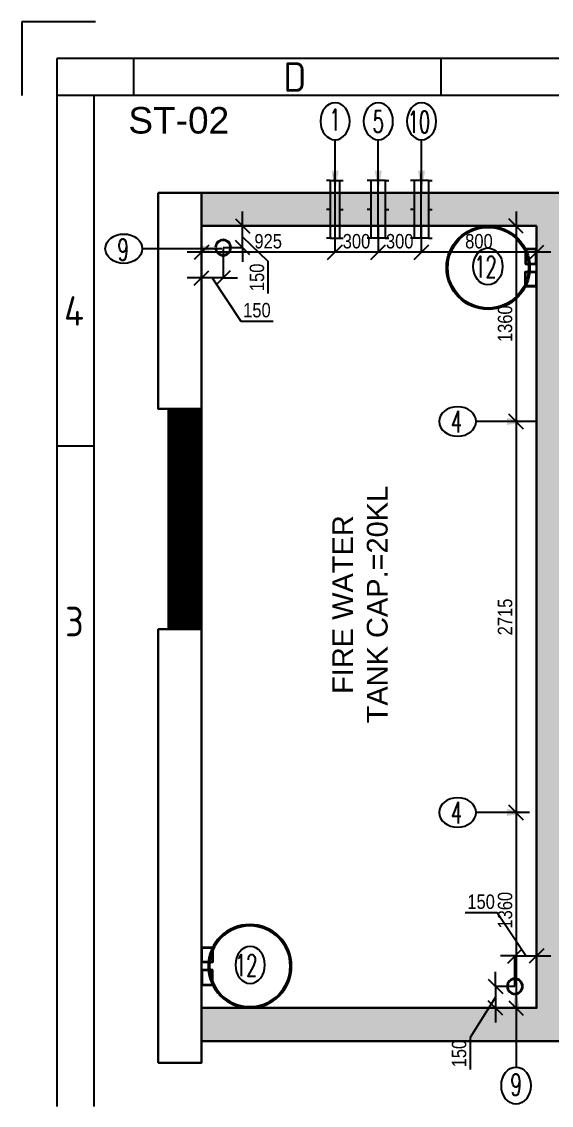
# Model space of a CAD drawing. Header units: millimetres. Extents: x 11098 to 43438, y 8603 to 21518.
# Drawn here: x 11117 to 14793, y 13994 to 21518 of the extents above; entities that cross this region are included whole.
import ezdxf
from ezdxf.enums import TextEntityAlignment as Align

# ---------------------------------------------------------------- set-up
doc = ezdxf.new("R2010")
doc.units = ezdxf.units.MM
doc.header["$MEASUREMENT"] = 0
doc.layers.add('A-Wall', color=8, linetype='Continuous', lineweight=30)
doc.layers.add('MI-A-COLUMN', color=70, linetype='Continuous', lineweight=30)
doc.layers.add('PL-PUDDLE FLANGE', color=42, linetype='Continuous')
doc.layers.add('PL-WATER TEXT', color=70, linetype='Continuous')
doc.styles.add('0-PL-DIMANSOIN', font='ARIALN.TTF', dxfattribs={"height": 100})
doc.styles.add('0-PL-TEXT', font='ARIALN.TTF', dxfattribs={"height": 150})
doc.styles.add('ISOCP', font='isocp.shx')
doc.styles.add('PL-TEXTE', font='romans.shx', dxfattribs={"width": 0.9})
doc.styles.get("Standard").update_dxf_attribs({"font": 'arial.ttf'})
doc.dimstyles.new('0-PL-ARROW', dxfattribs={"dimtxt": 150, "dimasz": 300, "dimexe": 100, "dimexo": 100, "dimgap": 30, "dimtad": 0, "dimzin": 0, "dimdsep": 46, "dimtxsty": '0-PL-TEXT', "dimcen": 0, "dimdle": 150, "dimclrd": 256, "dimclre": 256, "dimclrt": 256, "dimazin": 0, "dimtfac": 1, "dimtmove": 2, "dimatfit": 3, "dimfxl": 100, "dimtolj": 1, "dimtzin": 0, "dimlwd": -1, "dimlwe": -1, "dimarcsym": 0})
doc.dimstyles.new('0-PL-DIMENSION', dxfattribs={"dimtxt": 100, "dimasz": 100, "dimexe": 1, "dimexo": 1, "dimgap": 25, "dimtad": 1, "dimdec": 0, "dimrnd": 5, "dimzin": 0, "dimdsep": 46, "dimtxsty": '0-PL-DIMANSOIN', "dimblk": 'OBLIQUE', "dimcen": 1, "dimdle": 100, "dimclrd": 256, "dimclre": 1, "dimclrt": 1, "dimadec": 0, "dimazin": 0, "dimtfac": 1, "dimtdec": 0, "dimtofl": 0, "dimtmove": 1, "dimatfit": 0, "dimldrblk": 'ARCHTICK', "dimfxl": 1, "dimtolj": 1, "dimtzin": 0, "dimlwd": -1, "dimlwe": -1, "dimarcsym": 0})

# ---------------------------------------------------------------- blocks, each defined once
blk = doc.blocks.new('VENT PIPE')
for radius in [55, 50]:
    blk.add_circle((0, 0), radius)
blk = doc.blocks.new('_OBLIQUE')
at = {"color": 0, "linetype": 'ByBlock'}
blk.add_line((-0.5, -0.5), (0.5, 0.5), dxfattribs=at)
blk = doc.blocks.new('*D99')
at = {"layer": 'Defpoints', "color": 0, "ltscale": 300, "transparency": 16777216}
for p in [(12515.1, 20099.8), (12650.2, 20099.8), (12515.1, 19949.8)]:
    blk.add_point(p, dxfattribs=at)
at = {"layer": 'PL-WATER TEXT', "ltscale": 300, "transparency": 16777216}
for p, q in [((12650.2, 20099.8), (12650.2, 20199.8)), ((12650.2, 19949.8), (12650.2, 20099.8)), ((12650.2, 20024.8), (12826.3, 19854.6)), ((12650.2, 19949.8), (12650.2, 19849.8)), ((12826.3, 19854.6), (12826.3, 19631.4))]:
    blk.add_line(p, q, dxfattribs=at)
at = {"layer": 'PL-WATER TEXT', "color": 1, "ltscale": 300, "transparency": 16777216}
for p, q in [((12516.1, 20099.8), (12651.2, 20099.8)), ((12516.1, 19949.8), (12651.2, 19949.8))]:
    blk.add_line(p, q, dxfattribs=at)
at = {"layer": 'PL-WATER TEXT', "ltscale": 300, "transparency": 16777216, "xscale": 100, "yscale": 100, "zscale": 100}
for p, rotation in [((12650.2, 20099.8), 270), ((12650.2, 19949.8), 90)]:
    blk.add_blockref('_OBLIQUE', p, dxfattribs=dict(at, rotation=rotation))
at = {"layer": 'PL-WATER TEXT', "color": 1, "ltscale": 300, "transparency": 16777216, "insert": (12750.2, 19743), "char_height": 100, "attachment_point": 5, "rotation": 90, "style": '0-PL-DIMANSOIN'}
blk.add_mtext('\\A1;150', dxfattribs=at)
blk = doc.blocks.new('_ArchTick')
at = {"color": 0, "linetype": 'ByBlock', "const_width": 0.15}
blk.add_lwpolyline([(-0.5, -0.5), (0.5, 0.5)], dxfattribs=at)
blk = doc.blocks.new('*D100')
at = {"layer": 'Defpoints', "color": 0, "ltscale": 300, "transparency": 16777216}
for p in [(12365.1, 19949.8), (12515.1, 19949.8), (12365.1, 19738.6)]:
    blk.add_point(p, dxfattribs=at)
at = {"layer": 'PL-WATER TEXT', "color": 1, "ltscale": 300, "transparency": 16777216}
for p, q in [((12365.1, 19948.8), (12365.1, 19737.6)), ((12515.1, 19948.8), (12515.1, 19737.6))]:
    blk.add_line(p, q, dxfattribs=at)
at = {"layer": 'PL-WATER TEXT', "ltscale": 300, "transparency": 16777216}
for p, q in [((12365.1, 19738.6), (12265.1, 19738.6)), ((12515.1, 19738.6), (12365.1, 19738.6)), ((12440.1, 19738.6), (12638.2, 19438.6)), ((12515.1, 19738.6), (12615.1, 19738.6)), ((12638.2, 19438.6), (12861.4, 19438.6))]:
    blk.add_line(p, q, dxfattribs=at)
at = {"layer": 'PL-WATER TEXT', "ltscale": 300, "transparency": 16777216, "xscale": 100, "yscale": 100, "zscale": 100}
blk.add_blockref('_OBLIQUE', (12365.1, 19738.6), dxfattribs=at)
at = {"layer": 'PL-WATER TEXT', "ltscale": 300, "transparency": 16777216, "xscale": 100, "yscale": 100, "zscale": 100, "rotation": 180}
blk.add_blockref('_OBLIQUE', (12515.1, 19738.6), dxfattribs=at)
at = {"layer": 'PL-WATER TEXT', "color": 1, "ltscale": 300, "transparency": 16777216, "insert": (12749.8, 19514.7), "char_height": 100, "attachment_point": 5, "style": '0-PL-DIMANSOIN'}
blk.add_mtext('\\A1;150', dxfattribs=at)
blk = doc.blocks.new('MH COVER')
at = {"layer": 'PL-PUDDLE FLANGE'}
for points in [[(79.2, 33.1), (0, 33.1), (0, 139.8), (79.2, 139.8)], [(74.2, 38.1), (5, 38.1), (5, 134.8), (74.2, 134.8)], [(79.2, -16.9), (0, -16.9), (0, -123.6), (79.2, -123.6)], [(74.2, -21.9), (5, -21.9), (5, -118.6), (74.2, -118.6)]]:
    blk.add_lwpolyline(points, close=True, dxfattribs=at)
for radius in [290, 280]:
    blk.add_circle((335.5, 8.1), radius, dxfattribs=at)
blk = doc.blocks.new('*D101')
at = {"layer": 'Defpoints', "color": 0, "ltscale": 300, "transparency": 16777216}
for p in [(14540.1, 14819.8), (14405.1, 14669.8), (14540.1, 14669.8)]:
    blk.add_point(p, dxfattribs=at)
at = {"layer": 'PL-WATER TEXT', "ltscale": 300, "transparency": 16777216}
for p, q in [((14405.1, 14819.8), (14405.1, 14919.8)), ((14405.1, 14819.8), (14405.1, 14669.8)), ((14405.1, 14744.8), (14229, 14464.8)), ((14405.1, 14669.8), (14405.1, 14569.8)), ((14229, 14464.8), (14229, 14241.6))]:
    blk.add_line(p, q, dxfattribs=at)
at = {"layer": 'PL-WATER TEXT', "color": 1, "ltscale": 300, "transparency": 16777216}
for p, q in [((14539.1, 14819.8), (14404.1, 14819.8)), ((14539.1, 14669.8), (14404.1, 14669.8))]:
    blk.add_line(p, q, dxfattribs=at)
at = {"layer": 'PL-WATER TEXT', "ltscale": 300, "transparency": 16777216, "xscale": 100, "yscale": 100, "zscale": 100}
for p, rotation in [((14405.1, 14819.8), 270), ((14405.1, 14669.8), 90)]:
    blk.add_blockref('_OBLIQUE', p, dxfattribs=dict(at, rotation=rotation))
at = {"layer": 'PL-WATER TEXT', "color": 1, "ltscale": 300, "transparency": 16777216, "insert": (14153, 14353.2), "char_height": 100, "attachment_point": 5, "rotation": 90, "style": '0-PL-DIMANSOIN'}
blk.add_mtext('\\A1;150', dxfattribs=at)
blk = doc.blocks.new('*D102')
at = {"layer": 'Defpoints', "color": 0, "ltscale": 300, "transparency": 16777216}
for p in [(14690.1, 15031.1), (14540.1, 14819.8), (14690.1, 14819.8)]:
    blk.add_point(p, dxfattribs=at)
at = {"layer": 'PL-WATER TEXT', "ltscale": 300, "transparency": 16777216}
for p, q in [((14417.1, 15331.1), (14193.9, 15331.1)), ((14615.1, 15031.1), (14417.1, 15331.1)), ((14540.1, 15031.1), (14440.1, 15031.1)), ((14540.1, 15031.1), (14690.1, 15031.1)), ((14690.1, 15031.1), (14790.1, 15031.1))]:
    blk.add_line(p, q, dxfattribs=at)
at = {"layer": 'PL-WATER TEXT', "color": 1, "ltscale": 300, "transparency": 16777216}
for p, q in [((14540.1, 14820.8), (14540.1, 15032.1)), ((14690.1, 14820.8), (14690.1, 15032.1))]:
    blk.add_line(p, q, dxfattribs=at)
at = {"layer": 'PL-WATER TEXT', "ltscale": 300, "transparency": 16777216, "xscale": 100, "yscale": 100, "zscale": 100}
blk.add_blockref('_OBLIQUE', (14540.1, 15031.1), dxfattribs=at)
at = {"layer": 'PL-WATER TEXT', "ltscale": 300, "transparency": 16777216, "xscale": 100, "yscale": 100, "zscale": 100, "rotation": 180}
blk.add_blockref('_OBLIQUE', (14690.1, 15031.1), dxfattribs=at)
at = {"layer": 'PL-WATER TEXT', "color": 1, "ltscale": 300, "transparency": 16777216, "insert": (14305.5, 15407.1), "char_height": 100, "attachment_point": 5, "style": '0-PL-DIMANSOIN'}
blk.add_mtext('\\A1;150', dxfattribs=at)
blk = doc.blocks.new('100mm PUDDLE')
for p, q in [((0, 200), (0, 250)), ((-50, 200), (-75, 200)), ((-50, 200), (-50, -200)), ((-50, 200), (50, 200)), ((50, 200), (50, -200)), ((50, 200), (75, 200)), ((-50, 0), (-75, 0)), ((50, 0), (75, 0)), ((-50, -200), (-75, -200)), ((-50, -200), (50, -200)), ((0, -200), (0, -250)), ((50, -200), (75, -200))]:
    blk.add_line(p, q)
at = {"layer": 'Defpoints', "ltscale": 75}
blk.add_line((0, -200), (0, 200), dxfattribs=at)
blk = doc.blocks.new('65 DD')
for p, q in [((-200, 0), (-250, 0)), ((-200, 32.5), (-200, 57.5)), ((-200, 32.5), (-200, -32.5)), ((0, 32.5), (0, 57.5)), ((200, 32.5), (200, 57.5)), ((200, 32.5), (200, -32.5)), ((200, 0), (250, 0)), ((-200, -32.5), (-200, -57.5)), ((0, -32.5), (0, -57.5)), ((200, -32.5), (200, -57.5))]:
    blk.add_line(p, q)
at = {"ltscale": 75}
for p, q in [((200, 32.5), (-200, 32.5)), ((200, -32.5), (-200, -32.5))]:
    blk.add_line(p, q, dxfattribs=at)
at = {"layer": 'Defpoints', "ltscale": 75}
blk.add_line((200, 0), (-200, 0), dxfattribs=at)
blk = doc.blocks.new('*D103')
at = {"layer": 'Defpoints', "color": 0, "ltscale": 300, "transparency": 16777216}
for p in [(13890.6, 20099.8), (14690.1, 20099.8), (13890.6, 19917.3)]:
    blk.add_point(p, dxfattribs=at)
at = {"layer": 'PL-WATER TEXT', "color": 1, "ltscale": 300, "transparency": 16777216}
for p, q in [((13890.6, 20098.8), (13890.6, 19916.3)), ((14690.1, 20098.8), (14690.1, 19916.3))]:
    blk.add_line(p, q, dxfattribs=at)
at = {"layer": 'PL-WATER TEXT', "ltscale": 300, "transparency": 16777216}
blk.add_line((14790.1, 19917.3), (13790.6, 19917.3), dxfattribs=at)
at = {"layer": 'PL-WATER TEXT', "ltscale": 300, "transparency": 16777216, "xscale": 100, "yscale": 100, "zscale": 100, "rotation": 180}
blk.add_blockref('_OBLIQUE', (13890.6, 19917.3), dxfattribs=at)
at = {"layer": 'PL-WATER TEXT', "ltscale": 300, "transparency": 16777216, "xscale": 100, "yscale": 100, "zscale": 100}
blk.add_blockref('_OBLIQUE', (14690.1, 19917.3), dxfattribs=at)
at = {"layer": 'PL-WATER TEXT', "color": 1, "ltscale": 300, "transparency": 16777216, "insert": (14290.4, 19993.3), "char_height": 100, "attachment_point": 5, "style": '0-PL-DIMANSOIN'}
blk.add_mtext('\\A1;800', dxfattribs=at)
blk = doc.blocks.new('*D104')
at = {"layer": 'Defpoints', "color": 0, "ltscale": 300, "transparency": 16777216}
for p in [(13590.6, 20092), (13890.6, 20099.8), (13590.6, 19917.3)]:
    blk.add_point(p, dxfattribs=at)
at = {"layer": 'PL-WATER TEXT', "color": 1, "ltscale": 300, "transparency": 16777216}
for p, q in [((13590.6, 20091), (13590.6, 19916.3)), ((13890.6, 20098.8), (13890.6, 19916.3))]:
    blk.add_line(p, q, dxfattribs=at)
at = {"layer": 'PL-WATER TEXT', "ltscale": 300, "transparency": 16777216}
blk.add_line((13990.6, 19917.3), (13490.6, 19917.3), dxfattribs=at)
at = {"layer": 'PL-WATER TEXT', "ltscale": 300, "transparency": 16777216, "xscale": 100, "yscale": 100, "zscale": 100, "rotation": 180}
blk.add_blockref('_OBLIQUE', (13590.6, 19917.3), dxfattribs=at)
at = {"layer": 'PL-WATER TEXT', "ltscale": 300, "transparency": 16777216, "xscale": 100, "yscale": 100, "zscale": 100}
blk.add_blockref('_OBLIQUE', (13890.6, 19917.3), dxfattribs=at)
at = {"layer": 'PL-WATER TEXT', "color": 1, "ltscale": 300, "transparency": 16777216, "insert": (13740.6, 19993.3), "char_height": 100, "attachment_point": 5, "style": '0-PL-DIMANSOIN'}
blk.add_mtext('\\A1;300', dxfattribs=at)
blk = doc.blocks.new('*D105')
at = {"layer": 'Defpoints', "color": 0, "ltscale": 300, "transparency": 16777216}
for p in [(13290.6, 20092), (13590.6, 20092), (13290.6, 19917.3)]:
    blk.add_point(p, dxfattribs=at)
at = {"layer": 'PL-WATER TEXT', "color": 1, "ltscale": 300, "transparency": 16777216}
for p, q in [((13290.6, 20091), (13290.6, 19916.3)), ((13590.6, 20091), (13590.6, 19916.3))]:
    blk.add_line(p, q, dxfattribs=at)
at = {"layer": 'PL-WATER TEXT', "ltscale": 300, "transparency": 16777216}
blk.add_line((13690.6, 19917.3), (13190.6, 19917.3), dxfattribs=at)
at = {"layer": 'PL-WATER TEXT', "ltscale": 300, "transparency": 16777216, "xscale": 100, "yscale": 100, "zscale": 100, "rotation": 180}
blk.add_blockref('_OBLIQUE', (13290.6, 19917.3), dxfattribs=at)
at = {"layer": 'PL-WATER TEXT', "ltscale": 300, "transparency": 16777216, "xscale": 100, "yscale": 100, "zscale": 100}
blk.add_blockref('_OBLIQUE', (13590.6, 19917.3), dxfattribs=at)
at = {"layer": 'PL-WATER TEXT', "color": 1, "ltscale": 300, "transparency": 16777216, "insert": (13440.6, 19993.3), "char_height": 100, "attachment_point": 5, "style": '0-PL-DIMANSOIN'}
blk.add_mtext('\\A1;300', dxfattribs=at)
blk = doc.blocks.new('*D106')
at = {"layer": 'Defpoints', "color": 0, "ltscale": 300, "transparency": 16777216}
for p in [(12365.1, 20092), (13290.6, 20092), (12365.1, 19917.3)]:
    blk.add_point(p, dxfattribs=at)
at = {"layer": 'PL-WATER TEXT', "color": 1, "ltscale": 300, "transparency": 16777216}
for p, q in [((12365.1, 20091), (12365.1, 19916.3)), ((13290.6, 20091), (13290.6, 19916.3))]:
    blk.add_line(p, q, dxfattribs=at)
at = {"layer": 'PL-WATER TEXT', "ltscale": 300, "transparency": 16777216}
blk.add_line((13390.6, 19917.3), (12265.1, 19917.3), dxfattribs=at)
at = {"layer": 'PL-WATER TEXT', "ltscale": 300, "transparency": 16777216, "xscale": 100, "yscale": 100, "zscale": 100, "rotation": 180}
blk.add_blockref('_OBLIQUE', (12365.1, 19917.3), dxfattribs=at)
at = {"layer": 'PL-WATER TEXT', "ltscale": 300, "transparency": 16777216, "xscale": 100, "yscale": 100, "zscale": 100}
blk.add_blockref('_OBLIQUE', (13290.6, 19917.3), dxfattribs=at)
at = {"layer": 'PL-WATER TEXT', "color": 1, "ltscale": 300, "transparency": 16777216, "insert": (12827.9, 19993.3), "char_height": 100, "attachment_point": 5, "style": '0-PL-DIMANSOIN'}
blk.add_mtext('\\A1;925', dxfattribs=at)
blk = doc.blocks.new('*D107')
at = {"layer": 'Defpoints', "color": 0, "ltscale": 300, "transparency": 16777216}
for p in [(14690.1, 20099.8), (14548.1, 18742.3), (14690.1, 18742.3)]:
    blk.add_point(p, dxfattribs=at)
at = {"layer": 'PL-WATER TEXT', "ltscale": 300, "transparency": 16777216}
blk.add_line((14548.1, 20199.8), (14548.1, 18642.3), dxfattribs=at)
at = {"layer": 'PL-WATER TEXT', "color": 1, "ltscale": 300, "transparency": 16777216}
for p, q in [((14689.1, 20099.8), (14547.1, 20099.8)), ((14689.1, 18742.3), (14547.1, 18742.3))]:
    blk.add_line(p, q, dxfattribs=at)
at = {"layer": 'PL-WATER TEXT', "ltscale": 300, "transparency": 16777216, "xscale": 100, "yscale": 100, "zscale": 100}
for p, rotation in [((14548.1, 20099.8), 90), ((14548.1, 18742.3), 270)]:
    blk.add_blockref('_OBLIQUE', p, dxfattribs=dict(at, rotation=rotation))
at = {"layer": 'PL-WATER TEXT', "color": 1, "ltscale": 300, "transparency": 16777216, "insert": (14472, 19421.1), "char_height": 100, "attachment_point": 5, "rotation": 90, "style": '0-PL-DIMANSOIN'}
blk.add_mtext('\\A1;1360', dxfattribs=at)
blk = doc.blocks.new('*D108')
at = {"layer": 'Defpoints', "color": 0, "ltscale": 300, "transparency": 16777216}
for p in [(14690.1, 18742.3), (14548.1, 16027.3), (14642.5, 16027.3)]:
    blk.add_point(p, dxfattribs=at)
at = {"layer": 'PL-WATER TEXT', "ltscale": 300, "transparency": 16777216}
blk.add_line((14548.1, 18842.3), (14548.1, 15927.3), dxfattribs=at)
at = {"layer": 'PL-WATER TEXT', "color": 1, "ltscale": 300, "transparency": 16777216}
for p, q in [((14689.1, 18742.3), (14547.1, 18742.3)), ((14641.5, 16027.3), (14547.1, 16027.3))]:
    blk.add_line(p, q, dxfattribs=at)
at = {"layer": 'PL-WATER TEXT', "ltscale": 300, "transparency": 16777216, "xscale": 100, "yscale": 100, "zscale": 100}
for p, rotation in [((14548.1, 18742.3), 90), ((14548.1, 16027.3), 270)]:
    blk.add_blockref('_OBLIQUE', p, dxfattribs=dict(at, rotation=rotation))
at = {"layer": 'PL-WATER TEXT', "color": 1, "ltscale": 300, "transparency": 16777216, "insert": (14472, 17384.8), "char_height": 100, "attachment_point": 5, "rotation": 90, "style": '0-PL-DIMANSOIN'}
blk.add_mtext('\\A1;2715', dxfattribs=at)
blk = doc.blocks.new('*D109')
at = {"layer": 'Defpoints', "color": 0, "ltscale": 300, "transparency": 16777216}
for p in [(14642.5, 16027.3), (14548.1, 14669.8), (14690.1, 14669.8)]:
    blk.add_point(p, dxfattribs=at)
at = {"layer": 'PL-WATER TEXT', "ltscale": 300, "transparency": 16777216}
blk.add_line((14548.1, 16127.3), (14548.1, 14569.8), dxfattribs=at)
at = {"layer": 'PL-WATER TEXT', "color": 1, "ltscale": 300, "transparency": 16777216}
for p, q in [((14641.5, 16027.3), (14547.1, 16027.3)), ((14689.1, 14669.8), (14547.1, 14669.8))]:
    blk.add_line(p, q, dxfattribs=at)
at = {"layer": 'PL-WATER TEXT', "ltscale": 300, "transparency": 16777216, "xscale": 100, "yscale": 100, "zscale": 100}
for p, rotation in [((14548.1, 16027.3), 90), ((14548.1, 14669.8), 270)]:
    blk.add_blockref('_OBLIQUE', p, dxfattribs=dict(at, rotation=rotation))
at = {"layer": 'PL-WATER TEXT', "color": 1, "ltscale": 300, "transparency": 16777216, "insert": (14472, 15348.6), "char_height": 100, "attachment_point": 5, "rotation": 90, "style": '0-PL-DIMANSOIN'}
blk.add_mtext('\\A1;1360', dxfattribs=at)

msp = doc.modelspace()

# ---------------------------------------------------------------- hatches: boundary and pattern name
at = {"layer": 'A-Wall', "linetype": 'Continuous', "ltscale": 2, "transparency": 33554687}
h = msp.add_hatch(color=256, dxfattribs=at)
h.dxf.hatch_style = 1
h.paths.add_polyline_path([(14690.1, 14669.8), (14920.1, 14669.8), (14920.1, 20099.8), (14690.1, 20099.8)], flags=16)
h.paths.add_polyline_path([(14920.1, 20099.8), (14920.1, 20329.8), (12365.1, 20329.8), (12365.1, 20099.8)])
h = msp.add_hatch(color=256, dxfattribs=at)
h.dxf.hatch_style = 1
h.paths.add_polyline_path([(14690.1, 14669.8), (14920.1, 14669.8), (14920.1, 20099.8), (14690.1, 20099.8)], flags=16)
h.paths.add_polyline_path([(14920.1, 14439.8), (14920.1, 14669.8), (12365.1, 14669.8), (12365.1, 14439.8)])
h = msp.add_hatch(dxfattribs=at)
h.set_pattern_fill('ANSI31', color=256, scale=10)
h.set_pattern_definition([(45, (7151.1688, -178750.7713), (-0.8838834765, 0.8838834765), [])])
h.paths.add_polyline_path([(12135.1, 17299.8), (12365.1, 17299.8), (12365.1, 18829.8), (12135.1, 18829.8)])

# ---------------------------------------------------------------- linework, layer by layer
at = {"color": 0}
for p, q in [((11117.3, 21518.4), (11117.3, 21005.8)), ((11629.9, 21518.4), (11117.3, 21518.4)), ((11361.2, 21262.1), (11361.2, 13985.5)), ((11893.2, 21262.1), (11361.2, 21262.1)), ((25642.5, 21262.1), (11893.2, 21262.1)), ((11893.2, 21262.1), (11893.2, 21005.8)), ((14025.4, 21262.1), (14025.4, 21005.8)), ((11893.2, 21005.8), (11361.2, 21005.8)), ((11617.5, 21005.8), (11617.5, 13985.5)), ((25386.2, 21005.8), (11893.2, 21005.8)), ((11617.5, 18570.9), (11361.2, 18570.9))]:
    msp.add_line(p, q, dxfattribs=at)
at = {"layer": 'MI-A-COLUMN', "ltscale": 2}
for p, q in [((19665.1, 20329.8), (12365.1, 20329.8)), ((12365.1, 20099.8), (14690.1, 20099.8)), ((14690.1, 20099.8), (14690.1, 14669.8)), ((12135.1, 18829.8), (12135.1, 17299.8)), ((12365.1, 17299.8), (12365.1, 18829.8)), ((14690.1, 14669.8), (12365.1, 14669.8)), ((12365.1, 14439.8), (19665.1, 14439.8))]:
    msp.add_line(p, q, dxfattribs=at)
for points in [[(12065.1, 20329.8), (12365.1, 20329.8), (12365.1, 18829.8), (12065.1, 18829.8)], [(12065.1, 14289.8), (12365.1, 14289.8), (12365.1, 17299.8), (12065.1, 17299.8)]]:
    msp.add_lwpolyline(points, close=True, dxfattribs=at)
at = {"layer": 'MI-A-COLUMN', "linetype": 'Continuous', "ltscale": 2}
msp.add_lwpolyline([(14690.1, 20099.8), (12365.1, 20099.8), (12365.1, 14669.8), (14690.1, 14669.8)], close=True, dxfattribs=at)
at = {"layer": 'PL-WATER TEXT', "extrusion": (0, 0, -1)}
for centre, major_axis in [((13292.1, 20826.6), (0, 128.3)), ((13592.1, 20826.6), (0, 128.3)), ((13892.1, 20826.6), (0, 128.3)), ((14142.5, 18742.3), (-128.3, 0)), ((14142.5, 16027.3), (-128.3, 0)), ((12702.8, 14968.6), (0, -128.3))]:
    msp.add_ellipse(centre, major_axis=major_axis, ratio=0.79418, dxfattribs=at)
at = {"layer": 'PL-WATER TEXT'}
for centre, major_axis in [((11825.9, 19942.2), (128.3, 0)), ((14352.4, 19818.6), (0, -128.3)), ((14547.8, 14130.6), (0, 128.3))]:
    msp.add_ellipse(centre, major_axis=major_axis, ratio=0.79418, dxfattribs=at)

# ---------------------------------------------------------------- block references
at = {"layer": 'PL-PUDDLE FLANGE'}
for name, p, rotation in [('65 DD', (13290.6, 20214.8), 90), ('MH COVER', (14690.1, 19817.9), 180)]:
    msp.add_blockref(name, p, dxfattribs=dict(at, rotation=rotation))
at = {"layer": 'PL-PUDDLE FLANGE', "ltscale": 75, "xscale": -1}
for p in [(13590.6, 20214.8), (13890.6, 20214.8)]:
    msp.add_blockref('100mm PUDDLE', p, dxfattribs=at)
at = {"layer": 'PL-PUDDLE FLANGE', "xscale": -1}
for name, p, rotation in [('VENT PIPE', (12515.1, 19949.8), 14.01119228249683), ('MH COVER', (12365.1, 14967.9), 180), ('VENT PIPE', (14540.1, 14819.8), 194.0111922824968)]:
    msp.add_blockref(name, p, dxfattribs=dict(at, rotation=rotation))

# ---------------------------------------------------------------- texts
at = {"color": 0, "style": 'ISOCP'}
for s, height, p in [('D ', 205.05, (13072.3, 21134)), ('4', 205, (11480.5, 19510.1)), ('3', 205, (11483.4, 17353.4))]:
    msp.add_text(s, height=height, dxfattribs=at).set_placement(p, align=Align.MIDDLE)
msp.add_text('ST-02', height=184.15).set_placement((11857.2, 20741.6))
at = {"layer": 'PL-WATER TEXT', "ltscale": 100, "style": 'PL-TEXTE', "width": 0.6}
for s, p in [('1', (13253.7, 20761.8)), ('5', (13553.4, 20749.6)), ('10', (13797.1, 20747.4)), ('9', (11782.7, 19859.9)), ('12', (14258.8, 19740.9)), ('4', (14096.2, 18666.9)), ('4', (14096.2, 15951.9)), ('12', (12597.8, 14890.9)), ('9', (14509.5, 14062.8))]:
    msp.add_text(s, height=150, dxfattribs=at).set_placement(p)
at = {"layer": 'PL-WATER TEXT', "insert": (13272.5, 16557.8), "char_height": 144, "attachment_point": 1, "rotation": 90}
msp.add_mtext_dynamic_manual_height_columns('\\pxqc;FIRE WATER TANK CAP.=20KL', width=1826.049, gutter_width=5, heights=[0], dxfattribs=at)

# ---------------------------------------------------------------- dimensions: what is measured, and where the dimension line sits
at = {"layer": 'PL-WATER TEXT', "ltscale": 300}
for base, p1, p2, angle, picture, middle in [((12650.2, 20099.8), (12515.1, 19949.8), (12515.1, 20099.8), 90, '*D99', (12826.3, 19829.6)), ((12365.1, 19738.6), (12515.1, 19949.8), (12365.1, 19949.8), 180, '*D100', (12663.2, 19438.6)), ((14690.1, 15031.1), (14540.1, 14819.8), (14690.1, 14819.8), 0, '*D102', (14392.1, 15331.1)), ((14405.1, 14669.8), (14540.1, 14819.8), (14540.1, 14669.8), 270, '*D101', (14229, 14439.8))]:
    dim = msp.add_linear_dim(base=base, p1=p1, p2=p2, angle=angle, dimstyle='0-PL-DIMENSION', dxfattribs=at)
    dim.commit()
    dim.dimension.update_dxf_attribs({"geometry": picture, "text_midpoint": middle, "dimtype": 161})
for base, p1, p2, picture, middle in [((14548.0849641, 18742.3327419), (14690.1412046, 20099.8327419), (14690.1412046, 18742.3327419), '*D107', (14472.0276653, 19421.0827419)), ((14548.1, 16027.3), (14690.1, 18742.3), (14642.5, 16027.3), '*D108', (14472, 17384.8)), ((14548.0849641, 14669.8327419), (14642.4739552, 16027.3327419), (14690.1412046, 14669.8327419), '*D109', (14472.0276653, 15348.5827419))]:
    dim = msp.add_linear_dim(base=base, p1=p1, p2=p2, angle=90, dimstyle='0-PL-DIMENSION', dxfattribs=at)
    dim.commit()
    dim.dimension.update_dxf_attribs({"geometry": picture, "text_midpoint": middle})
for base, p1, p2, picture, middle in [((12365.1412, 19917.274), (13290.5882, 20092.039), (12365.1412, 20092.039), '*D106', (12827.8647, 19993.3313)), ((13290.6, 19917.3), (13590.6, 20092), (13290.6, 20092), '*D105', (13440.6, 19993.3)), ((13590.6, 19917.3), (13890.6, 20099.8), (13590.6, 20092), '*D104', (13740.6, 19993.3)), ((13890.5882, 19917.274), (14690.1412, 20099.8327), (13890.5882, 20099.8327), '*D103', (14290.3647, 19993.3313))]:
    dim = msp.add_linear_dim(base=base, p1=p1, p2=p2, dimstyle='0-PL-DIMENSION', dxfattribs=at)
    dim.commit()
    dim.dimension.update_dxf_attribs({"geometry": picture, "text_midpoint": middle})

# ---------------------------------------------------------------- leaders
at = {"layer": 'PL-WATER TEXT'}
for points in [[(13292.1, 20334.7), (13292.1, 20698.3)], [(13592.1, 20334.7), (13592.1, 20698.3)], [(13892.1, 20334.7), (13892.1, 20698.3)], [(12505.9, 19942.2), (12178.2, 19942.2), (11954.2, 19942.2)], [(14634.3, 18742.3), (14270.7, 18742.3)], [(14634.3, 16027.3), (14270.7, 16027.3)], [(14547.8, 14810.6), (14547.8, 14482.9), (14547.8, 14258.9)]]:
    msp.add_leader(points, dimstyle='0-PL-ARROW', override={"dimasz": 150}, dxfattribs=at)

doc.saveas('drawing.dxf')
